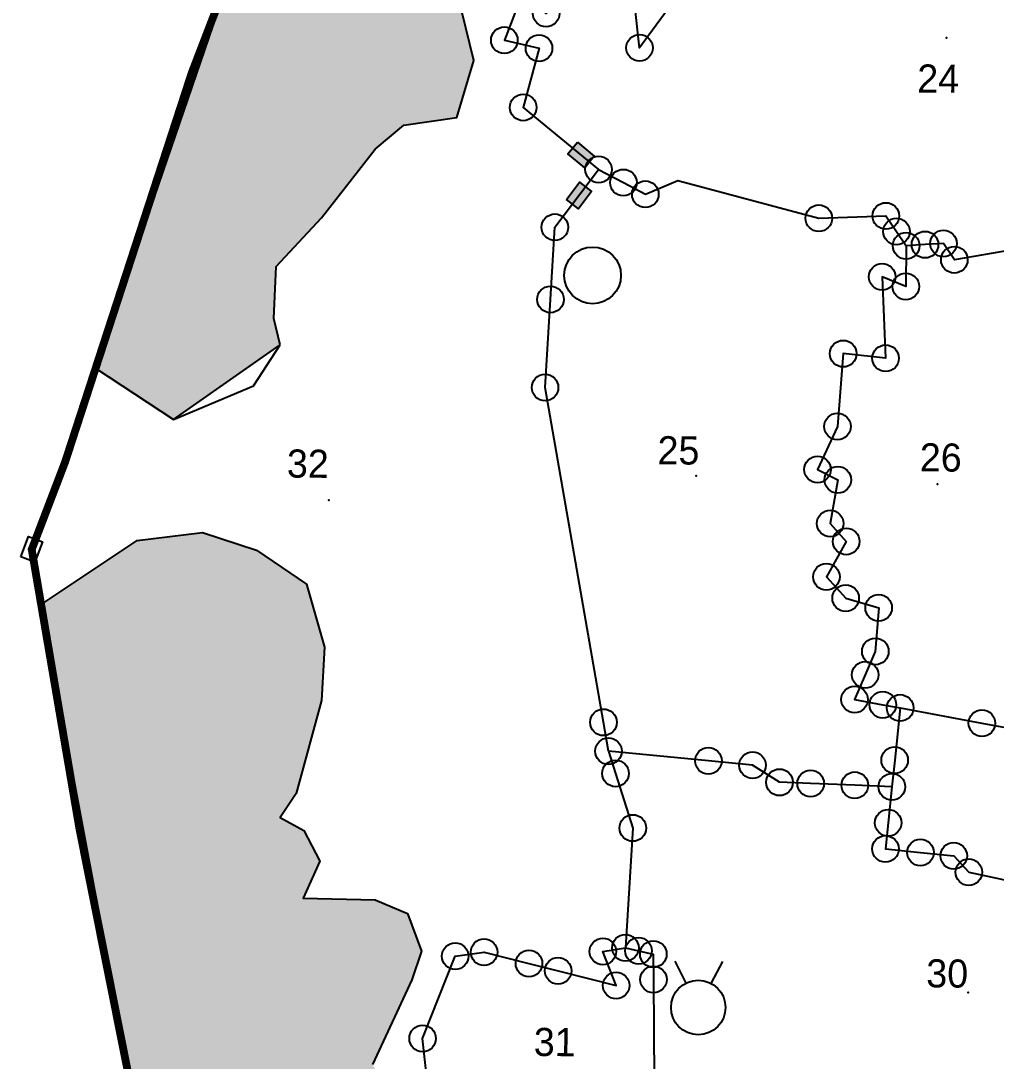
# Model space of a CAD drawing. Header units: metres. Extents: x 268248 to 270531, y 2132748 to 2134703.
# Drawn here: x 268380.6 to 268627.4, y 2133780.7 to 2134044.1 of the extents above; entities that cross this region are included whole.
import ezdxf

# ---------------------------------------------------------------- set-up
doc = ezdxf.new("R2010")
doc.units = ezdxf.units.M
for name, color, linetype in [('POINT_PARCEL', 7, 'Continuous'), ('POLY_HATCH', 12, 'Continuous'), ('POLY_PARCEL', 6, 'Continuous'), ('SYM_STONE', 1, 'Continuous'), ('SYM_WELL', 1, 'Continuous'), ('TEXT_PARCEL', 7, 'Continuous'), ('V_BOUND_LINE', 7, 'Continuous')]:
    doc.layers.add(name, color=color, linetype=linetype)
doc.styles.add('TEXT_MAP', font='')
doc.styles.get('TEXT_MAP').set_extended_font_data('Kruti Dev 050')

# ---------------------------------------------------------------- blocks, each defined once
blk = doc.blocks.new('MOTWELL')
for points in [[(-1.535, 2.962), (-0.802, 1.547)], [(1.535, 2.962), (0.802, 1.547)]]:
    blk.add_lwpolyline(points)
blk.add_circle((0, 0), 1.743)
blk = doc.blocks.new('STONE')
blk.add_circle((0, 0), 0.851)
blk = doc.blocks.new('STONESQUAREFILLED')
blk.add_hatch(color=256).paths.add_polyline_path([(0.696, -0.481), (0.696, 0.481), (-0.696, 0.481), (-0.696, -0.481)])
blk.add_lwpolyline([(-0.696, 0.481), (0.696, 0.481), (0.696, -0.481), (-0.696, -0.481)], close=True)
blk = doc.blocks.new('STONESQUARE')
blk.add_lwpolyline([(-0.696, 0.481), (0.696, 0.481), (0.696, -0.481), (-0.696, -0.481)], close=True)
blk = doc.blocks.new('PAKKAWELL')
blk.add_circle((0, 0), 1.814)

msp = doc.modelspace()

# ---------------------------------------------------------------- hatches: boundary and pattern name
at = {"layer": 'POLY_HATCH'}
h = msp.add_hatch(dxfattribs=at)
h.set_pattern_fill('ZIGZAG', color=256, scale=3.955798, angle=-0.5107, style=0)
h.set_pattern_definition([(359.48934, (267871.99, 2132651.284), (12.6711, 12.44722), [12.55966, -12.55966]), (89.48934, (267884.55, 2132651.172), (-12.44722, 12.6711), [12.55966, -12.55966])])
h.paths.add_polyline_path([(268491.86, 2134231.31), (268439.82, 2134074.1), (268399.5, 2133956.18), (268419.25, 2133943.23), (268446.21, 2133962.1), (268444.62, 2133968.74), (268445.19, 2133981.94), (268456.65, 2133994.22), (268470.23, 2134011.63), (268477.51, 2134017.75), (268490.95, 2134019.69), (268495.2, 2134034.1), (268492.22, 2134046.5), (268479.96, 2134061.05), (268494.45, 2134065.04), (268497.62, 2134073.27), (268495.61, 2134079.47), (268489.55, 2134083.18), (268494.73, 2134097.01), (268519.36, 2134080.29), (268536.92, 2134082.2), (268547.29, 2134087.26), (268556.74, 2134104.71), (268554.79, 2134117.11), (268551.84, 2134134.67), (268542.61, 2134140.94), (268525.1, 2134145.22), (268511.73, 2134151.52), (268546.81, 2134149.15), (268570.6, 2134154.09), (268570.79, 2134175.75), (268558.53, 2134190.3), (268543.16, 2134202.81), (268563.73, 2134194.38), (268592.7, 2134201.34), (268603.11, 2134210.53), (268608.38, 2134222.86), (268602.35, 2134241.48), (268591.12, 2134256.02), (268583.92, 2134258.14), (268564.91, 2134263.75), (268570.62, 2134272.7), (268572.74, 2134277.84), (268572.74, 2134278.87), (268585.07, 2134271.54), (268606.77, 2134274.44), (268612.05, 2134287.8), (268611.17, 2134304.31), (268605.02, 2134309.52), (268594.77, 2134317.87), (268594.82, 2134323.02), (268623.46, 2134351.13), (268622.57, 2134367.64), (268634.94, 2134365.47), (268646.37, 2134373.62), (268649.59, 2134388.03), (268649.62, 2134391.12), (268646.58, 2134397.34), (268638.6, 2134411.99), (268651.91, 2134415.85), (268661.24, 2134420.93), (268671.63, 2134428.05), (268677.96, 2134443.47), (268679.03, 2134447.58), (268687.36, 2134455.76), (268692.6, 2134463.96), (268699.87, 2134469.06), (268705.11, 2134478.29), (268711.53, 2134502.99), (268700.29, 2134516.5), (268689, 2134523.82), (268681.77, 2134523.88), (268672.32, 2134521.67), (268621.21, 2134438.09), (268555.18, 2134335.86)])
h.paths.add_polyline_path([(268455.11, 2133602.84), (268448.62, 2133573.72), (268437.63, 2133557.4), (268437.83, 2133507.94), (268440.85, 2133507.05), (268443.78, 2133486.11), (268449.53, 2133478.1), (268450.9, 2133465.66), (268450.33, 2133449.79), (268450.97, 2133437.88), (268453.49, 2133430.78), (268453.41, 2133421.98), (268455.69, 2133409.59), (268452.15, 2133401.82), (268456.26, 2133392.88), (268457.48, 2133385.36), (268456.96, 2133375.28), (268453.2, 2133363.09), (268453.58, 2133345.17), (268455.41, 2133297.63), (268453.53, 2133279.2), (268451.92, 2133267.62), (268455.54, 2133251.61), (268453.87, 2133233.17), (268450.92, 2133215.18), (268456.27, 2133200.65), (268457.02, 2133189.05), (268448.87, 2133165.74), (268451.23, 2133153.38), (268451.71, 2133135.57), (268438.64, 2133102.11), (268437.01, 2133088.61), (268432.73, 2133053.57), (268432.03, 2133047.78), (268428.06, 2133035.16), (268426.95, 2133031.31), (268420.13, 2133013.35), (268409.23, 2133006.68), (268399.87, 2132974.13), (268387.81, 2132916.04), (268396.82, 2132916.81), (268397.73, 2132923.66), (268412.85, 2132935.95), (268414.68, 2132948.35), (268423.78, 2132959.84), (268446.04, 2132955.78), (268450.42, 2132965.6), (268439.83, 2132981.11), (268447.12, 2132981.05), (268457.42, 2132982.24), (268456.88, 2132993.56), (268452.64, 2132999.18), (268454.21, 2133007.32), (268463.9, 2133010.24), (268465.29, 2133021.59), (268464.28, 2133028.04), (268457.81, 2133037.65), (268466.26, 2133042.29), (268466.35, 2133052.79), (268458.08, 2133061.21), (268472.24, 2133064.29), (268476.01, 2133075.28), (268474.48, 2133080.02), (268465.12, 2133090.6), (268466.2, 2133094.26), (268474.59, 2133092.09), (268485.08, 2133090.42), (268492.48, 2133095.6), (268491, 2133106.12), (268485.83, 2133116.14), (268481.15, 2133121.43), (268479.2, 2133137.72), (268515.17, 2133136.09), (268518.94, 2133146.03), (268517.46, 2133156.54), (268511.26, 2133168.67), (268506.67, 2133184.46), (268488.87, 2133191.96), (268481.6, 2133200.95), (268487.36, 2133199.33), (268521.48, 2133195.35), (268529.97, 2133204.72), (268527.46, 2133217.34), (268504.57, 2133238.09), (268485.47, 2133252.1), (268488.53, 2133257.87), (268496.92, 2133259.94), (268528.68, 2133268.99), (268528.99, 2133279.71), (268520.66, 2133284.93), (268507.18, 2133290.2), (268501.04, 2133300.13), (268492.69, 2133303.42), (268495.34, 2133311.12), (268493.67, 2133317.14), (268502.39, 2133319.53), (268522.68, 2133330.51), (268525.74, 2133336.92), (268524.52, 2133344.87), (268506.33, 2133351.68), (268484.51, 2133360.88), (268504.64, 2133366.6), (268522.6, 2133381.68), (268523.73, 2133388.1), (268520.34, 2133393.28), (268509.86, 2133398.31), (268491.85, 2133401.9), (268498.92, 2133412.25), (268504.13, 2133417.99), (268499.69, 2133426.19), (268488.1, 2133426.93), (268482.39, 2133437.62), (268503.46, 2133439.45), (268510.41, 2133447.76), (268513.02, 2133451.6), (268494.72, 2133458.73), (268488.78, 2133466.73), (268481.49, 2133467.65), (268480.25, 2133473.88), (268479.1, 2133478.91), (268487.16, 2133477.68), (268496.88, 2133484.03), (268496.05, 2133487.9), (268485.6, 2133495.5), (268489.47, 2133496.11), (268501.74, 2133499.44), (268506.23, 2133508.73), (268494.49, 2133516.99), (268479.53, 2133524.84), (268497.76, 2133522.54), (268513.84, 2133520.03), (268528.23, 2133519.48), (268535.37, 2133526.49), (268537.58, 2133532.91), (268530.32, 2133537.69), (268515.42, 2133548.11), (268537.03, 2133555.98), (268538.42, 2133567.34), (268536.79, 2133576.36), (268530.36, 2133578.14), (268516.46, 2133584.7), (268508.58, 2133592.7), (268523.43, 2133607.91), (268524.34, 2133614.13), (268520.51, 2133617.38), (268513.51, 2133621.66), (268513.32, 2133630.53), (268508.46, 2133639.16), (268493.9, 2133643.58), (268494.76, 2133656.33), (268501.19, 2133668.89), (268506.09, 2133674.04), (268505.7, 2133679.19), (268503.8, 2133682.86), (268495.05, 2133688.3), (268501.3, 2133690.82), (268514.24, 2133697.35), (268519.4, 2133709.64), (268516.92, 2133720.61), (268515.75, 2133725.17), (268509.82, 2133721.3), (268508.47, 2133725.98), (268515.58, 2133725.87), (268515.05, 2133727.92), (268511.88, 2133733.53), (268494.51, 2133736.47), (268495.4, 2133740.11), (268495.26, 2133748.48), (268485.85, 2133753.84), (268473.06, 2133758.39), (268473.96, 2133763.31), (268475.09, 2133769.96), (268469.6, 2133779.87), (268479.56, 2133801.35), (268481.99, 2133808.62), (268478.42, 2133818.09), (268470.29, 2133821.6), (268452.04, 2133821.97), (268456.21, 2133831.38), (268452.19, 2133839.14), (268446.21, 2133842.41), (268450.24, 2133848.49), (268456.67, 2133872.03), (268457.44, 2133885.54), (268452.86, 2133901.46), (268440.26, 2133910.15), (268426.56, 2133914.56), (268410.01, 2133912.57), (268385.7, 2133896.37), (268414.87, 2133740.85), (268419.71, 2133739.28), (268426.73, 2133732.36), (268438.85, 2133706.4), (268446.46, 2133693.03), (268447.2, 2133679.5), (268448.37, 2133666.19), (268447.51, 2133654.08), (268448.68, 2133640.98), (268447.95, 2133631.76), (268448.28, 2133619.96)])

# ---------------------------------------------------------------- linework, layer by layer
at = {"layer": 'POINT_PARCEL'}
for p in [(268614.86, 2134039.85), (268551.5, 2133928.95), (268612.58, 2133926.78), (268458.5, 2133922.73), (268620.35, 2133798.15)]:
    msp.add_point(p, dxfattribs=at)
at = {"layer": 'POLY_HATCH'}
for points in [[(268621.21, 2134438.09), (268555.18, 2134335.86), (268555.18, 2134335.86), (268491.86, 2134231.31), (268439.82, 2134074.1), (268399.5, 2133956.18), (268419.25, 2133943.23), (268446.21, 2133962.1)], [(268446.21, 2133962.1), (268444.62, 2133968.74), (268445.19, 2133981.94), (268456.65, 2133994.22), (268470.23, 2134011.63), (268477.51, 2134017.75), (268490.95, 2134019.69), (268495.2, 2134034.1), (268492.22, 2134046.5)], [(268439.49, 2133951.68), (268446.21, 2133962.1)], [(268419.25, 2133943.23), (268439.49, 2133951.68)], [(268414.87, 2133740.85), (268385.7, 2133896.37), (268410.01, 2133912.57), (268426.56, 2133914.56), (268440.26, 2133910.15), (268452.86, 2133901.46), (268457.44, 2133885.54), (268456.67, 2133872.03), (268450.24, 2133848.49), (268446.21, 2133842.41), (268452.19, 2133839.14), (268456.21, 2133831.38), (268452.04, 2133821.97), (268470.29, 2133821.6), (268478.42, 2133818.09), (268481.99, 2133808.62), (268479.56, 2133801.35), (268469.6, 2133779.87)]]:
    msp.add_lwpolyline(points, dxfattribs=at)
at = {"layer": 'POLY_PARCEL'}
for points in [[(268567.93, 2134104.29), (268566.36, 2134096.02), (268561.53, 2134070.54), (268537.18, 2134037.29), (268535.99, 2134048.03), (268535.99, 2134048.03), (268518.38, 2134060.09), (268513.53, 2134045.97), (268507.56, 2134051.18), (268502.95, 2134039.2), (268511.73, 2134037.19), (268507.73, 2134022.21), (268526.81, 2134006.49)], [(268529.3, 2133859.23), (268528.03, 2133866.52), (268513.25, 2133951.28), (268514.62, 2133973.6), (268515.75, 2133991.86), (268526.81, 2134006.49)], [(268526.81, 2134006.49), (268533.08, 2134003.16), (268538.64, 2134000.21), (268546.88, 2134003.67), (268582.55, 2133994.14), (268599.52, 2133994.72), (268602.19, 2133990.79), (268604.64, 2133987.18)], [(268604.64, 2133987.18), (268604.55, 2133976.88), (268598.56, 2133979.3), (268599.45, 2133958.69), (268588.72, 2133959.86), (268587.27, 2133941.42), (268582.23, 2133930.52), (268587.36, 2133927.9), (268585.44, 2133916.87), (268589.48, 2133912.33), (268584.46, 2133903.36), (268589.35, 2133897.96), (268597.7, 2133895.52), (268596.85, 2133884.48), (268594.29, 2133878.54), (268591.59, 2133872.3), (268598.73, 2133870.97), (268603.12, 2133870.16)], [(268653.72, 2133980.9), (268646.5, 2133985.73), (268631.05, 2133986.09), (268616.85, 2133983.64), (268614.09, 2133987.74), (268609.43, 2133987.46), (268604.64, 2133987.18)], [(268603.12, 2133870.16), (268623.84, 2133866.32), (268631.68, 2133864.86), (268632.09, 2133872.12), (268632.45, 2133878.37), (268638.46, 2133878.32), (268638.93, 2133884.71), (268639.44, 2133891.61)], [(268603.12, 2133870.16), (268601.75, 2133856.94), (268601.05, 2133850.21)], [(268601.05, 2133850.21), (268591.65, 2133850.58), (268580.48, 2133851.02), (268572.61, 2133851.33), (268565.78, 2133855.69), (268554.6, 2133856.77), (268529.3, 2133859.23)], [(268529.3, 2133859.23), (268531.09, 2133853.59), (268535.47, 2133839.76), (268533.59, 2133809.42)], [(268601.05, 2133850.21), (268600.1, 2133841.07), (268599.41, 2133834.47), (268608.27, 2133833.56), (268616.69, 2133832.71), (268620.51, 2133828.59), (268651.59, 2133821.88), (268674.99, 2133820.17), (268680.08, 2133813.47), (268696.61, 2133812.9), (268704.47, 2133807.76)], [(268509.83, 2133746.77), (268500.16, 2133749.62), (268492.96, 2133751.75), (268485.85, 2133753.84), (268482.27, 2133786.49), (268490.51, 2133807.33), (268497.82, 2133808.34), (268509.19, 2133805.47), (268516.57, 2133803.6), (268531.25, 2133799.89), (268527.89, 2133808.5), (268533.59, 2133809.42)], [(268533.59, 2133809.42), (268536.92, 2133808.68), (268540.66, 2133807.85), (268540.7, 2133801.4), (268540.88, 2133775.94), (268540.95, 2133766.21), (268540.99, 2133760.54), (268544.73, 2133758.43)]]:
    msp.add_lwpolyline(points, dxfattribs=at)
at = {"layer": 'V_BOUND_LINE', "const_width": 1.98}
msp.add_lwpolyline([(268437.54, 2133600.85), (268434.09, 2133635.78), (268412.74, 2133752.5), (268395.42, 2133839.48), (268383.33, 2133910.29), (268391.77, 2133932.41), (268423.82, 2134030.93), (268440.88, 2134075.35), (268470.92, 2134169.06), (268492.52, 2134232.33)], dxfattribs=at)

# ---------------------------------------------------------------- block references
at = {"layer": 'SYM_STONE', "xscale": 3.955798169915345, "yscale": 3.955798169915345, "zscale": 3.955798169915345}
for name, p, rotation in [('STONE', (268513.53, 2134045.97), 359.4893406137653), ('STONE', (268502.95, 2134039.2), 359.4893406137653), ('STONE', (268511.73, 2134037.19), 359.4893406137653), ('STONE', (268537.18, 2134037.29), 359.4893406137653), ('STONE', (268507.73, 2134022.21), 359.4893406137653), ('STONESQUAREFILLED', (268522.37, 2134010.15), 320.5059440153082), ('STONE', (268526.81, 2134006.49), 359.4893406137653), ('STONE', (268533.08, 2134003.16), 359.4893406137653), ('STONESQUAREFILLED', (268521.83, 2133999.9), 52.89084367917959), ('STONE', (268538.64, 2134000.21), 359.4893406137653), ('STONE', (268582.55, 2133994.14), 359.4893406137653), ('STONE', (268599.52, 2133994.72), 359.4893406137653), ('STONE', (268515.75, 2133991.86), 359.4893406137653), ('STONE', (268602.19, 2133990.79), 359.4893406137653), ('STONE', (268614.09, 2133987.74), 359.4893406137653), ('STONE', (268604.64, 2133987.18), 359.4893406137653), ('STONE', (268609.43, 2133987.46), 359.4893406137653), ('STONE', (268616.85, 2133983.64), 359.4893406137653), ('STONE', (268598.56, 2133979.3), 359.4893406137653), ('STONE', (268604.55, 2133976.88), 359.4893406137653), ('STONE', (268514.62, 2133973.6), 359.4893406137653), ('STONE', (268588.72, 2133959.86), 359.4893406137653), ('STONE', (268599.45, 2133958.69), 359.4893406137653), ('STONE', (268513.25, 2133951.28), 359.4893406137653), ('STONE', (268587.27, 2133941.42), 359.4893406137653), ('STONE', (268582.23, 2133930.52), 359.4893406137653), ('STONE', (268587.36, 2133927.9), 359.4893406137653), ('STONE', (268585.44, 2133916.87), 359.4893406137653), ('STONE', (268589.48, 2133912.33), 359.4893406137653), ('STONESQUARE', (268383.33, 2133910.29), 69.11874251143541), ('STONE', (268584.46, 2133903.36), 359.4893406137653), ('STONE', (268589.35, 2133897.96), 359.4893406137653), ('STONE', (268597.7, 2133895.52), 359.4893406137653), ('STONE', (268596.85, 2133884.48), 359.4893406137653), ('STONE', (268594.29, 2133878.54), 359.4893406137653), ('STONE', (268591.59, 2133872.3), 359.4893406137653), ('STONE', (268598.73, 2133870.97), 359.4893406137653), ('STONE', (268603.12, 2133870.16), 359.4893406137653), ('STONE', (268528.03, 2133866.52), 359.4893406137653), ('STONE', (268623.84, 2133866.32), 359.4893406137653), ('STONE', (268529.3, 2133859.23), 359.4893406137653), ('STONE', (268554.6, 2133856.77), 359.4893406137653), ('STONE', (268601.75, 2133856.94), 359.4893406137653), ('STONE', (268531.09, 2133853.59), 359.4893406137653), ('STONE', (268565.78, 2133855.69), 359.4893406137653), ('STONE', (268572.61, 2133851.33), 359.4893406137653), ('STONE', (268580.48, 2133851.02), 359.4893406137653), ('STONE', (268591.65, 2133850.58), 359.4893406137653), ('STONE', (268601.05, 2133850.21), 359.4893406137653), ('STONE', (268600.1, 2133841.07), 359.4893406137653), ('STONE', (268535.47, 2133839.76), 359.4893406137653), ('STONE', (268599.41, 2133834.47), 359.4893406137653), ('STONE', (268608.27, 2133833.56), 359.4893406137653), ('STONE', (268616.69, 2133832.71), 359.4893406137653), ('STONE', (268620.51, 2133828.59), 359.4893406137653), ('STONE', (268527.89, 2133808.5), 359.4893406137653), ('STONE', (268533.59, 2133809.42), 359.4893406137653), ('STONE', (268536.92, 2133808.68), 359.4893406137653), ('STONE', (268490.51, 2133807.33), 359.4893406137653), ('STONE', (268497.82, 2133808.34), 359.4893406137653), ('STONE', (268540.66, 2133807.85), 359.4893406137653), ('STONE', (268509.19, 2133805.47), 359.4893406137653), ('STONE', (268516.57, 2133803.6), 359.4893406137653), ('STONE', (268540.7, 2133801.4), 359.4893406137653), ('STONE', (268531.25, 2133799.89), 359.4893406137653), ('STONE', (268482.27, 2133786.49), 359.4893406137653)]:
    msp.add_blockref(name, p, dxfattribs=dict(at, rotation=rotation))
at = {"layer": 'SYM_WELL', "xscale": 3.955798169915345, "yscale": 3.955798169915345, "zscale": 3.955798169915345, "rotation": 359.4893406137653}
for name, p in [('PAKKAWELL', (268525.29, 2133979.68)), ('MOTWELL', (268552.03, 2133794.32))]:
    msp.add_blockref(name, p, dxfattribs=at)

# ---------------------------------------------------------------- texts
at = {"layer": 'TEXT_PARCEL', "style": 'TEXT_MAP'}
for s, p in [('24', (268607.44, 2134025.98)), ('25', (268541.7, 2133931.86)), ('32', (268447.89, 2133928.5)), ('26', (268608.09, 2133930.07)), ('30', (268609.72, 2133799.43)), ('31', (268510.38, 2133782.06))]:
    msp.add_text(s, height=7.12, rotation=359.4893, dxfattribs=at).set_placement(p)

doc.saveas('drawing.dxf')
